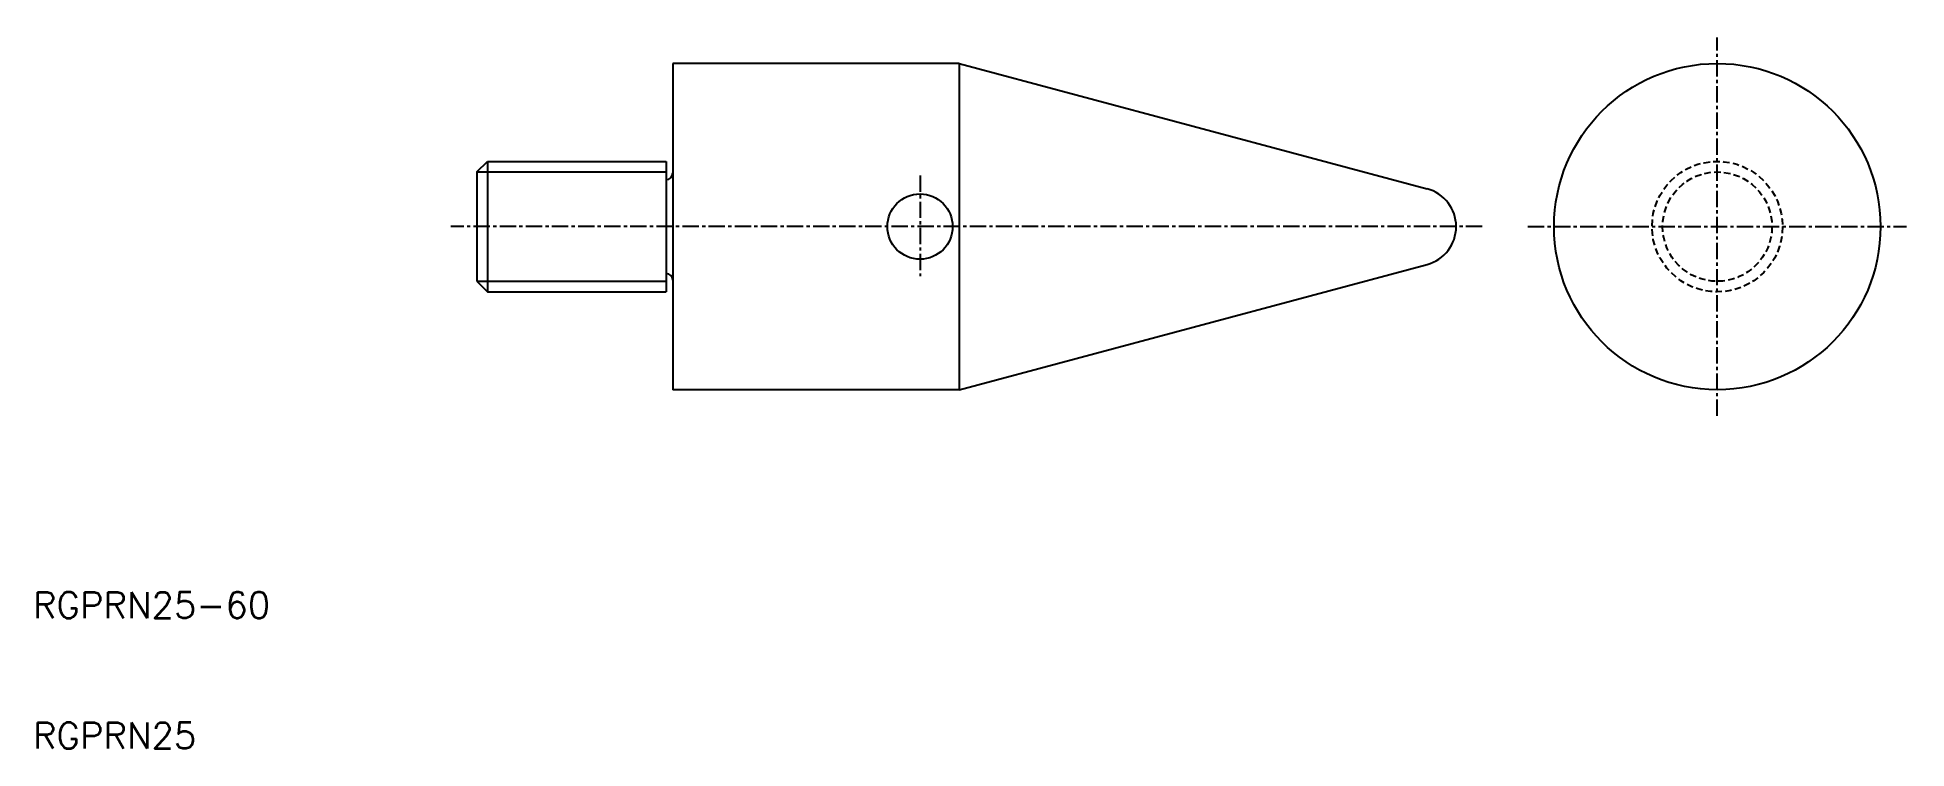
# Model space of a CAD drawing. Extents: x 10 to 154, y 10 to 65.
import ezdxf

# ---------------------------------------------------------------- set-up
doc = ezdxf.new("R2010")
doc.units = 0
doc.linetypes.add('CENTER', pattern=[2, 1.25, -0.25, 0.25, -0.25])
doc.linetypes.add('DASHED', pattern=[0.75, 0.5, -0.25])
doc.layers.get('0').update_dxf_attribs({"linetype": 'CONTINUOUS'})
doc.layers.add('CENTER', color=1, linetype='CENTER')
doc.styles.get("Standard").update_dxf_attribs({"font": 'txt.shx'})

msp = doc.modelspace()

# ---------------------------------------------------------------- linework, layer by layer
at = {"color": 7, "linetype": 'CONTINUOUS'}
for p, q in [((80.94, 62.5), (59, 62.5)), ((59, 62.5), (59, 37.5)), ((80.94, 62.5), (116.78, 52.9)), ((80.94, 62.5), (80.94, 37.5)), ((44, 54.19), (44.81, 55)), ((44.81, 55), (58.5, 55)), ((44.81, 55), (44.81, 45)), ((58.5, 55), (58.5, 45)), ((44, 54.19), (44, 45.81)), ((44, 45.81), (44.81, 45)), ((80.94, 37.5), (116.78, 47.1)), ((44.81, 45), (58.5, 45)), ((80.94, 37.5), (59, 37.5))]:
    msp.add_line(p, q, dxfattribs=at)
at = {"color": 3, "linetype": 'CONTINUOUS'}
for p, q in [((44, 54.19), (58.5, 54.19)), ((44, 45.81), (58.5, 45.81))]:
    msp.add_line(p, q, dxfattribs=at)
at = {"color": 7, "linetype": 'CONTINUOUS'}
for centre, radius in [((139, 50), 12.5), ((77.94, 50), 2.5)]:
    msp.add_circle(centre, radius, dxfattribs=at)
at = {"color": 3, "linetype": 'DASHED'}
for radius in [5, 4.19]:
    msp.add_circle((139, 50), radius, dxfattribs=at)
at = {"color": 7, "linetype": 'CONTINUOUS'}
for centre, radius, start, end in [((58.5, 54.1), 0.5, 270, 0), ((116, 50), 3, 285, 75), ((58.5, 45.9), 0.5, 0, 90)]:
    msp.add_arc(centre, radius, start, end, dxfattribs=at)
at = {"layer": 'CENTER', "color": 1, "linetype": 'CENTER'}
for p, q in [((139, 35.5), (139, 64.5)), ((77.94, 53.91), (77.94, 46.21)), ((121, 50), (42, 50)), ((124.5, 50), (153.5, 50))]:
    msp.add_line(p, q, dxfattribs=at)
msp.add_point((139, 50), dxfattribs=at)

# ---------------------------------------------------------------- texts
at = {"color": 7, "linetype": 'CONTINUOUS'}
for s, p in [('RGPRN25-60', (10, 20)), ('RGPRN25', (10, 10))]:
    msp.add_text(s, height=2, dxfattribs=at).set_placement(p)

doc.saveas('drawing.dxf')
